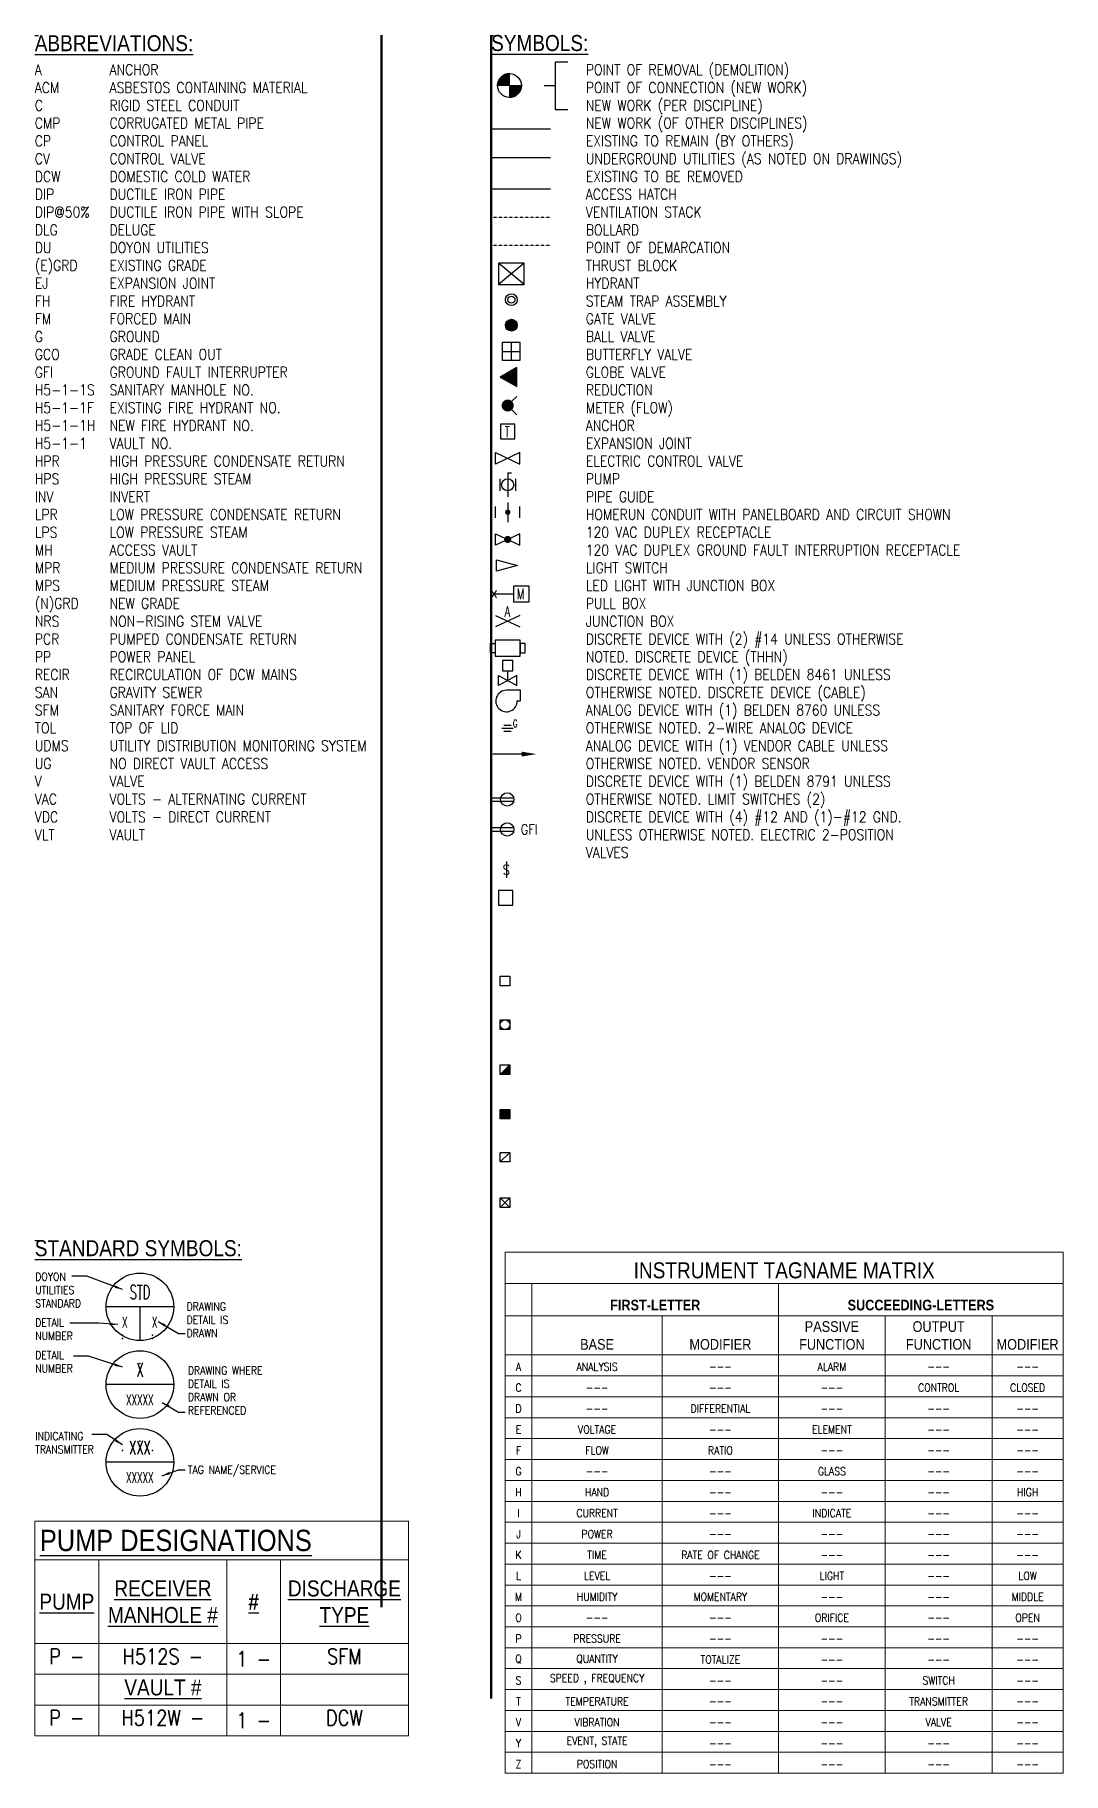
# Model space of a CAD drawing. Header units: inches. Extents: x 56 to 1835, y -627 to 575.
# Drawn here: x 56 to 634, y -492 to 486 of the extents above; entities that cross this region are included whole.
import ezdxf
from ezdxf.enums import TextEntityAlignment as Align

# ---------------------------------------------------------------- set-up
doc = ezdxf.new("R2010")
doc.units = ezdxf.units.IN
doc.header["$LTSCALE"] = 0.5
doc.header["$MEASUREMENT"] = 0
doc.linetypes.add('DEMO', pattern=[0.078125, 0.03125, -0.046875])
doc.linetypes.add('HIDDEN2', pattern=[0.1875, 0.125, -0.0625])
doc.layers.get('0').update_dxf_attribs({"lineweight": 18})
doc.layers.get('Defpoints').update_dxf_attribs({"color": 251, "lineweight": 140})
for name, color, linetype in [('TITLES', 111, 'Continuous'), ('TITLES @ 1', 111, 'Continuous'), ('TITLES @ 48', 111, 'Continuous')]:
    doc.layers.add(name, color=color, linetype=linetype)
doc.styles.add('Note', font='romans.shx', dxfattribs={"width": 0.85})
doc.styles.add('RomanS', font='romans.shx', dxfattribs={"width": 0.85})
doc.styles.get("Standard").update_dxf_attribs({"font": 'romans.shx', "width": 0.85})
doc.dimstyles.get("Standard").update_dxf_attribs({"dimtxt": 0.18, "dimasz": 0.18, "dimexe": 0.18, "dimexo": 0.0625, "dimgap": 0.09, "dimtad": 0, "dimtih": 1, "dimtoh": 1, "dimdec": 4, "dimzin": 0, "dimdsep": 46, "dimtxsty": 'Standard', "dimcen": 0.09, "dimadec": 0, "dimazin": 0, "dimtfac": 1, "dimtdec": 4, "dimtofl": 0, "dimtmove": 0, "dimatfit": 3, "dimfxl": 1, "dimtolj": 1, "dimtzin": 0, "dimarcsym": 0})

# ---------------------------------------------------------------- blocks, each defined once
blk = doc.blocks.new('TARGET')
at = {"color": 0}
for p, q in [((-5, 0.22), (-0.22, 5)), ((-4.86, 0), (-5, 0.14)), ((-4.51, 0), (-4.98, 0.47)), ((-4.96, 0.6), (-0.6, 4.96)), ((-4.15, 0), (-4.94, 0.79)), ((-4.89, 1.03), (-1.03, 4.89)), ((-3.8, 0), (-4.88, 1.08)), ((-4.86, 0), (0, 4.86)), ((-3.45, 0), (-4.81, 1.36)), ((-4.77, 1.5), (-1.5, 4.77)), ((-3.09, 0), (-4.73, 1.63)), ((-2.74, 0), (-4.63, 1.89)), ((-4.55, 2.08), (-2.08, 4.55)), ((-2.38, 0), (-4.52, 2.14)), ((-4.5, 0), (0, 4.5)), ((-2.03, 0), (-4.4, 2.37)), ((-1.68, 0), (-4.27, 2.6)), ((-4.15, 0), (0, 4.15)), ((-1.32, 0), (-4.14, 2.81)), ((-4.06, 2.92), (-2.92, 4.06)), ((-0.97, 0), (-3.99, 3.02)), ((-0.62, 0), (-3.83, 3.21)), ((-3.8, 0), (0, 3.8)), ((-0.26, 0), (-3.66, 3.4)), ((0, 0.09), (-3.49, 3.58)), ((-3.44, 0), (0, 3.44)), ((0, 0.44), (-3.31, 3.75)), ((0, 0.8), (-3.11, 3.91)), ((-3.09, 0), (0, 3.09)), ((0, 1.15), (-2.91, 4.06)), ((-2.74, 0), (0, 2.74)), ((0, 1.5), (-2.7, 4.21)), ((0, 1.86), (-2.48, 4.34)), ((-2.38, 0), (0, 2.38)), ((0, 2.21), (-2.25, 4.46)), ((-2.03, 0), (0, 2.03)), ((0, 2.57), (-2.01, 4.58)), ((0, 2.92), (-1.76, 4.68)), ((-1.68, 0), (0, 1.68)), ((0, 3.27), (-1.5, 4.77)), ((-1.32, 0), (0, 1.32)), ((0, 3.63), (-1.22, 4.85)), ((-0.97, 0), (0, 0.97)), ((0, 3.98), (-0.93, 4.91)), ((0, 4.33), (-0.63, 4.96)), ((-0.62, 0), (0, 0.62)), ((0, 4.69), (-0.3, 4.99)), ((-0.26, 0), (0, 0.26)), ((0, -4.69), (4.69, 0)), ((0, -4.33), (4.33, 0)), ((0, -3.98), (3.98, 0)), ((0, -3.63), (3.63, 0)), ((0, -3.27), (3.27, 0)), ((0, -2.92), (2.92, 0)), ((0, -2.57), (2.57, 0)), ((0, -2.21), (2.21, 0)), ((0, -1.86), (1.86, 0)), ((0, -1.51), (1.51, 0)), ((0, -1.15), (1.15, 0)), ((0, -0.8), (0.8, 0)), ((0, -0.44), (0.44, 0)), ((0, -0.09), (0.09, 0)), ((3.58, -3.49), (0.09, 0)), ((3.75, -3.31), (0.44, 0)), ((3.91, -3.11), (0.8, 0)), ((4.06, -2.91), (1.15, 0)), ((4.21, -2.7), (1.5, 0)), ((4.34, -2.48), (1.86, 0)), ((4.46, -2.25), (2.21, 0)), ((4.58, -2.01), (2.57, 0)), ((4.68, -1.76), (2.92, 0)), ((4.77, -1.5), (3.27, 0)), ((4.85, -1.22), (3.63, 0)), ((4.91, -0.93), (3.98, 0)), ((4.96, -0.63), (4.33, 0)), ((4.99, -0.3), (4.69, 0)), ((3.4, -3.66), (0, -0.26)), ((3.21, -3.83), (0, -0.62)), ((3.02, -3.99), (0, -0.97)), ((2.81, -4.14), (0, -1.32)), ((2.6, -4.27), (0, -1.68)), ((2.37, -4.4), (0, -2.03)), ((2.14, -4.52), (0, -2.38)), ((1.89, -4.63), (0, -2.74)), ((1.63, -4.73), (0, -3.09)), ((1.36, -4.81), (0, -3.45)), ((1.08, -4.88), (0, -3.8)), ((0.79, -4.94), (0, -4.15)), ((0.47, -4.98), (0, -4.51)), ((0.14, -5), (0, -4.86)), ((0.04, -5), (5, -0.04)), ((0.41, -4.98), (4.98, -0.41)), ((0.82, -4.93), (4.93, -0.82)), ((1.26, -4.84), (4.84, -1.26)), ((1.78, -4.67), (4.67, -1.78)), ((2.45, -4.36), (4.36, -2.45))]:
    blk.add_line(p, q, dxfattribs=at)
for q in [(-5, 0), (0, 5), (0, -5), (5, 0)]:
    blk.add_line((0, 0), q)
blk.add_circle((0, 0), 5)
for start, end in [(90, 180), (270, 0)]:
    blk.add_arc((0, 0), 5, start, end)
blk = doc.blocks.new('Pt of Demarcation')
at = {"layer": 'TITLES'}
for p, q in [((-5, 0), (5, 0)), ((0, 5), (0, -5))]:
    blk.add_line(p, q, dxfattribs=at)
blk.add_lwpolyline([(-5, 5), (-5, -5), (5, -5), (5, 5)], close=True, dxfattribs=at)
for points in [[(-5, 5), (0, 0), (-5, 0), (-5, 5)], [(-5, 5), (0, 0), (0, 5), (-5, 5)], [(5, -5), (0, 0), (0, -5), (5, -5)], [(5, -5), (0, 0), (5, 0), (5, -5)]]:
    blk.add_solid(points, dxfattribs=at)
blk = doc.blocks.new('*U151')
at = {"layer": 'TITLES @ 1', "insert": (56.28, 485.7), "char_height": 0.1875, "width": 1.3444, "attachment_point": 1, "style": 'RomanS'}
blk.add_mtext('{\\fArial|b0|i0|c0|p34;\\LABBREVIATIONS:}', dxfattribs=at)
at = {"layer": 'TITLES @ 48', "insert": (56.28, 485.7), "char_height": 9, "width": 64.5333, "attachment_point": 1, "style": 'RomanS'}
blk.add_mtext('{\\fArial|b0|i0|c0|p34;\\LABBREVIATIONS:}', dxfattribs=at)
blk = doc.blocks.new('*U152')
at = {"layer": 'TITLES @ 1', "insert": (312.73, 485.81), "char_height": 0.1875, "width": 3.2381, "attachment_point": 1, "style": 'RomanS'}
blk.add_mtext('{\\fArial|b0|i0|c0|p34;\\LSYMBOLS:}', dxfattribs=at)
at = {"layer": 'TITLES @ 48', "insert": (312.73, 485.81), "char_height": 9, "width": 155.4302, "attachment_point": 1, "style": 'RomanS'}
blk.add_mtext('{\\fArial|b0|i0|c0|p34;\\LSYMBOLS:}', dxfattribs=at)
blk = doc.blocks.new('*U153')
at = {"layer": 'TITLES @ 1', "insert": (56.28, -191.84), "char_height": 0.1875, "width": 4.7996, "attachment_point": 1, "style": 'RomanS'}
blk.add_mtext('{\\fArial|b0|i0|c0|p34;\\LSTANDARD SYMBOLS:}', dxfattribs=at)
at = {"layer": 'TITLES @ 48', "insert": (56.28, -191.84), "char_height": 9, "width": 230.3811, "attachment_point": 1, "style": 'RomanS'}
blk.add_mtext('{\\fArial|b0|i0|c0|p34;\\LSTANDARD SYMBOLS:}', dxfattribs=at)
blk = doc.blocks.new('thrstblk')
blk.add_lwpolyline([(28.4, -49.2), (0, 0), (-28.4, -49.2)], close=True)
blk.add_solid([(-28.4, -49.2), (28.4, -49.2), (0, 0), (28.4, -49.2)])
blk = doc.blocks.new('fh')
for p, q in [((13, 12.7), (27.7, 27.5)), ((13, -13.1), (27.8, -27.8))]:
    blk.add_line(p, q)
at = {"const_width": 18}
blk.add_lwpolyline([(-9, 0, 1), (9, 0, 1)], format="xyb", close=True, dxfattribs=at)
blk = doc.blocks.new('*T114')
at = {"layer": 'TITLES', "color": 0, "linetype": 'ByBlock', "lineweight": -2}
for p, q in [((0, 0), (313.61, 0)), ((0, 0), (0, -293.04)), ((313.61, 0), (313.61, -293.04)), ((0, -17.76), (313.61, -17.76)), ((15, -17.76), (15, -293.04)), ((153.61, -17.76), (153.61, -293.04)), ((0, -35.76), (313.61, -35.76)), ((88.31, -35.76), (88.31, -293.04)), ((213.61, -35.76), (213.61, -293.04)), ((273.61, -35.76), (273.61, -293.04)), ((0, -57.84), (313.61, -57.84)), ((0, -69.6), (313.61, -69.6)), ((0, -81.36), (313.61, -81.36)), ((0, -93.12), (313.61, -93.12)), ((0, -104.88), (313.61, -104.88)), ((0, -116.64), (313.61, -116.64)), ((0, -128.4), (313.61, -128.4)), ((0, -140.16), (313.61, -140.16)), ((0, -151.92), (313.61, -151.92)), ((0, -163.68), (313.61, -163.68)), ((0, -175.44), (313.61, -175.44)), ((0, -187.2), (313.61, -187.2)), ((0, -198.96), (313.61, -198.96)), ((0, -210.72), (313.61, -210.72)), ((0, -222.48), (313.61, -222.48)), ((0, -234.24), (313.61, -234.24)), ((0, -246), (313.61, -246)), ((0, -257.76), (313.61, -257.76)), ((0, -269.52), (313.61, -269.52)), ((0, -281.28), (313.61, -281.28)), ((0, -293.04), (313.61, -293.04))]:
    blk.add_line(p, q, dxfattribs=at)
at = {"layer": 'TITLES', "color": 0, "attachment_point": 8, "style": 'RomanS'}
for s, insert, char_height, width in [('{\\fArial|b0|i0|c0|p34;\\C7;INSTRUMENT TAGNAME MATRIX}', (156.81, -14.88), 9, 307.8533), ('{\\fArial|b1|i0|c0|p34;\\C7;FIRST-LETTER}', (84.31, -32.88), 6, 132.8533), ('{\\fArial|b1|i0|c0|p34;\\C7;SUCCEEDING-LETTERS}', (233.61, -32.88), 6, 154.24), ('{\\fCalibri|b1|i0|c0;\\C7;', (7.5, -32.88), 0.1389, 9.24), ('{\\fArial|b0|i0|c0|p34;\\C7;PASSIVE FUNCTION}', (183.61, -54.96), 6, 54.24), ('{\\fArial|b0|i0|c0|p34;\\C7;OUTPUT FUNCTION}', (243.61, -54.96), 6, 54.24), ('{\\fArial|b0|i0|c0|p34;\\C7;BASE}', (51.65, -54.96), 6, 67.5467), ('{\\fArial|b0|i0|c0|p34;\\C7;MODIFIER}', (120.96, -54.96), 6, 59.5467), ('{\\fArial|b0|i0|c0|p34;\\C7;MODIFIER}', (293.61, -54.96), 6, 34.24), ('{\\C7;A}', (7.5, -66.72), 4.5, 9.24), ('ANALYSIS', (51.65, -66.72), 4.5, 67.5467), ('---', (120.96, -66.72), 4.5, 59.5467), ('ALARM', (183.61, -66.72), 4.5, 54.24), ('---', (243.61, -66.72), 4.5, 54.24), ('---', (293.61, -66.72), 4.5, 34.24), ('{\\C7;C}', (7.5, -78.48), 4.5, 9.24), ('---', (51.65, -78.48), 4.5, 67.5467), ('---', (120.96, -78.48), 4.5, 59.5467), ('---', (183.61, -78.48), 4.5, 54.24), ('CONTROL', (243.61, -78.48), 4.5, 54.24), ('CLOSED', (293.61, -78.48), 4.5, 34.24), ('{\\C7;D}', (7.5, -90.24), 4.5, 9.24), ('DIFFERENTIAL', (120.96, -90.24), 4.5, 59.5467), ('{\\C7;E}', (7.5, -102), 4.5, 9.24), ('VOLTAGE', (51.65, -102), 4.5, 67.5467), ('---', (51.65, -90.24), 4.5, 67.5467), ('ELEMENT', (183.61, -102), 4.5, 54.24), ('---', (183.61, -90.24), 4.5, 54.24), ('---', (243.61, -90.24), 4.5, 54.24), ('---', (293.61, -90.24), 4.5, 34.24), ('---', (120.96, -102), 4.5, 59.5467), ('---', (243.61, -102), 4.5, 54.24), ('---', (293.61, -102), 4.5, 34.24), ('{\\C7;F}', (7.5, -113.76), 4.5, 9.24), ('FLOW', (51.65, -113.76), 4.5, 67.5467), ('RATIO', (120.96, -113.76), 4.5, 59.5467), ('---', (183.61, -113.76), 4.5, 54.24), ('---', (243.61, -113.76), 4.5, 54.24), ('---', (293.61, -113.76), 4.5, 34.24), ('{\\C7;G}', (7.5, -125.52), 4.5, 9.24), ('---', (51.65, -125.52), 4.5, 67.5467), ('---', (120.96, -125.52), 4.5, 59.5467), ('GLASS', (183.61, -125.52), 4.5, 54.24), ('---', (243.61, -125.52), 4.5, 54.24), ('---', (293.61, -125.52), 4.5, 34.24), ('{\\C7;H}', (7.5, -137.28), 4.5, 9.24), ('HAND', (51.65, -137.28), 4.5, 67.5467), ('---', (120.96, -137.28), 4.5, 59.5467), ('---', (183.61, -137.28), 4.5, 54.24), ('---', (243.61, -137.28), 4.5, 54.24), ('HIGH', (293.61, -137.28), 4.5, 34.24), ('{\\C7;I}', (7.5, -149.04), 4.5, 9.24), ('CURRENT', (51.65, -149.04), 4.5, 67.5467), ('INDICATE', (183.61, -149.04), 4.5, 54.24), ('{\\C7;J}', (7.5, -160.8), 4.5, 9.24), ('POWER', (51.65, -160.8), 4.5, 67.5467), ('---', (120.96, -149.04), 4.5, 59.5467), ('---', (243.61, -149.04), 4.5, 54.24), ('---', (293.61, -149.04), 4.5, 34.24), ('---', (120.96, -160.8), 4.5, 59.5467), ('---', (183.61, -160.8), 4.5, 54.24), ('---', (243.61, -160.8), 4.5, 54.24), ('---', (293.61, -160.8), 4.5, 34.24), ('{\\C7;K}', (7.5, -172.56), 4.5, 9.24), ('TIME', (51.65, -172.56), 4.5, 67.5467), ('RATE OF CHANGE', (120.96, -172.56), 4.5, 59.5467), ('---', (183.61, -172.56), 4.5, 54.24), ('---', (243.61, -172.56), 4.5, 54.24), ('---', (293.61, -172.56), 4.5, 34.24), ('{\\C7;L}', (7.5, -184.32), 4.5, 9.24), ('LEVEL', (51.65, -184.32), 4.5, 67.5467), ('---', (120.96, -184.32), 4.5, 59.5467), ('LIGHT', (183.61, -184.32), 4.5, 54.24), ('---', (243.61, -184.32), 4.5, 54.24), ('LOW', (293.61, -184.32), 4.5, 34.24), ('{\\C7;M}', (7.5, -196.08), 4.5, 9.24), ('HUMIDITY', (51.65, -196.08), 4.5, 67.5467), ('MOMENTARY', (120.96, -196.08), 4.5, 59.5467), ('---', (183.61, -196.08), 4.5, 54.24), ('---', (243.61, -196.08), 4.5, 54.24), ('MIDDLE', (293.61, -196.08), 4.5, 34.24), ('{\\C7;O}', (7.5, -207.84), 4.5, 9.24), ('ORIFICE', (183.61, -207.84), 4.5, 54.24), ('OPEN', (293.61, -207.84), 4.5, 34.24), ('---', (51.65, -207.84), 4.5, 67.5467), ('---', (120.96, -207.84), 4.5, 59.5467), ('---', (243.61, -207.84), 4.5, 54.24), ('{\\C7;P}', (7.5, -219.6), 4.5, 9.24), ('PRESSURE', (51.65, -219.6), 4.5, 67.5467), ('---', (120.96, -219.6), 4.5, 59.5467), ('---', (183.61, -219.6), 4.5, 54.24), ('---', (243.61, -219.6), 4.5, 54.24), ('---', (293.61, -219.6), 4.5, 34.24), ('{\\C7;Q}', (7.5, -231.36), 4.5, 9.24), ('QUANTITY', (51.65, -231.36), 4.5, 67.5467), ('TOTALIZE', (120.96, -231.36), 4.5, 59.5467), ('---', (183.61, -231.36), 4.5, 54.24), ('---', (243.61, -231.36), 4.5, 54.24), ('---', (293.61, -231.36), 4.5, 34.24), ('{\\C7;S}', (7.5, -243.12), 4.5, 9.24), ('SPEED , FREQUENCY', (51.65, -243.12), 4.5, 67.5467), ('---', (120.96, -243.12), 4.5, 59.5467), ('---', (183.61, -243.12), 4.5, 54.24), ('SWITCH', (243.61, -243.12), 4.5, 54.24), ('---', (293.61, -243.12), 4.5, 34.24), ('{\\C7;T}', (7.5, -254.88), 4.5, 9.24), ('TEMPERATURE', (51.65, -254.88), 4.5, 67.5467), ('---', (120.96, -254.88), 4.5, 59.5467), ('---', (183.61, -254.88), 4.5, 54.24), ('TRANSMITTER', (243.61, -254.88), 4.5, 54.24), ('---', (293.61, -254.88), 4.5, 34.24), ('{\\C7;V}', (7.5, -266.64), 4.5, 9.24), ('VIBRATION', (51.65, -266.64), 4.5, 67.5467), ('VALVE', (243.61, -266.64), 4.5, 54.24), ('EVENT, STATE', (51.65, -278.4), 4.5, 67.5467), ('---', (120.96, -266.64), 4.5, 59.5467), ('---', (183.61, -266.64), 4.5, 54.24), ('---', (293.61, -266.64), 4.5, 34.24), ('{\\C7;Y}', (7.5, -278.4), 4.5, 9.24), ('---', (120.96, -278.4), 4.5, 59.5467), ('---', (183.61, -278.4), 4.5, 54.24), ('---', (243.61, -278.4), 4.5, 54.24), ('---', (293.61, -278.4), 4.5, 34.24), ('{\\C7;Z}', (7.5, -290.16), 4.5, 9.24), ('POSITION', (51.65, -290.16), 4.5, 67.5467), ('---', (120.96, -290.16), 4.5, 59.5467), ('---', (183.61, -290.16), 4.5, 54.24), ('---', (243.61, -290.16), 4.5, 54.24), ('---', (293.61, -290.16), 4.5, 34.24)]:
    blk.add_mtext(s, dxfattribs=dict(at, insert=insert, char_height=char_height, width=width))
blk = doc.blocks.new('*U115')
at = {"layer": 'TITLES', "color": 111, "linetype": 'Continuous', "lineweight": -3}
blk.add_line((0, 9.14), (0, 0), dxfattribs=at)
at = {"layer": 'TITLES', "color": 111, "linetype": 'Continuous', "lineweight": -3, "style": 'Note', "width": 0.85}
blk.add_text('S', height=5.45, rotation=180, dxfattribs=at).set_placement((0, 4.57), align=Align.MIDDLE)
blk = doc.blocks.new('*T117')
at = {"layer": 'Defpoints', "color": 8, "linetype": 'ByBlock', "lineweight": 0}
for p, q in [((0, 0), (210, 0)), ((0, 0), (0, -120.63)), ((210, 0), (210, -120.63)), ((0, -21.76), (210, -21.76)), ((36, -21.76), (36, -120.63)), ((108, -21.76), (108, -120.63)), ((138, -21.76), (138, -120.63)), ((0, -68.79), (210, -68.79)), ((0, -86.07), (210, -86.07)), ((0, -103.35), (210, -103.35)), ((0, -120.63), (210, -120.63))]:
    blk.add_line(p, q, dxfattribs=at)
at = {"layer": 'TITLES', "color": 0, "style": 'RomanS'}
for s, insert, char_height, width, attachment_point in [('{\\fArial|b0|i0|c0|p34;\\LPUMP DESIGNATIONS}', (2.88, -10.88), 12, 204.24, 4), ('{\\fArial|b0|i0|c0|p34;\\LRECEIVER MANHOLE #}', (72, -45.28), 9, 66.24, 5), ('{\\fArial|b0|i0|c0|p34;\\LDISCHARGE TYPE}', (174, -45.28), 9, 66.24, 5), ('{\\fArial|b0|i0|c0|p34;\\LPUMP}', (18, -45.28), 9, 30.24, 5), ('{\\fArial|b1|i0|c0|p34;\\L#}', (123, -45.28), 9, 24.24, 5), ('P -', (18, -71.67), 8.64, 30.24, 2), ('H512S -', (72, -71.67), 8.64, 66.24, 2), ('1 -', (123, -77.43), 8.64, 24.24, 5), ('SFM', (174, -71.67), 8.64, 66.24, 2), ('{\\fArial|b0|i0|c0|p34;\\LVAULT #}', (72, -88.95), 9, 66.24, 2), ('P -', (18, -106.23), 8.64, 30.24, 2), ('H512W -', (72, -106.23), 8.64, 66.24, 2), ('DCW', (174, -106.23), 8.64, 66.24, 2), ('1 -', (123, -111.99), 8.64, 24.24, 5)]:
    blk.add_mtext(s, dxfattribs=dict(at, insert=insert, char_height=char_height, width=width, attachment_point=attachment_point))

msp = doc.modelspace()

# ---------------------------------------------------------------- hatches: boundary and pattern name
at = {"layer": 'TITLES'}
for points in [[(320.8, 322.64, 1), (327.46, 322.64, 1)], [(323.2, -93.27), (317.87, -98.61), (323.2, -98.61)], [(323.2, -118.27), (317.87, -123.61), (323.2, -123.61)], [(323.2, -118.27), (317.87, -123.61), (317.87, -118.27)]]:
    msp.add_hatch(color=256, dxfattribs=at).paths.add_polyline_path(points)

# ---------------------------------------------------------------- linework, layer by layer
at = {"layer": 'Defpoints'}
for p, q in [((251.09, -398.14), (251.09, 485.81)), ((312.73, -449.55), (312.73, 485.81))]:
    msp.add_line(p, q, dxfattribs=at)
at = {"layer": 'TITLES'}
for p, q in [((355.77, 470.6), (348.79, 470.6)), ((348.79, 470.6), (348.79, 443.92)), ((348.79, 457.26), (342.62, 457.26)), ((348.79, 443.92), (355.77, 443.92)), ((331.33, 357.52), (316.93, 345.52)), ((331.33, 345.52), (316.93, 357.52)), ((317.59, 236.32), (317.59, 229.53)), ((322.04, 239.71), (322.04, 226.14)), ((322.04, 239.71), (324.23, 239.71)), ((326.49, 236.32), (326.49, 229.53)), ((315.18, 214.28), (315.18, 220.74)), ((322.09, 223.03), (322.09, 211.94)), ((328.9, 214.28), (328.9, 220.74)), ((315.69, 184.33), (315.69, 190.79)), ((315.69, 190.79), (327.56, 187.56)), ((327.56, 187.56), (315.69, 184.33)), ((325.25, 171.43), (314.68, 171.43)), ((322.04, 123.17), (322.04, 128.28)), ((329.98, 81.46), (313.69, 81.46)), ((323.2, -93.27), (317.87, -98.61)), ((317.87, -147.82), (323.2, -142.49)), ((317.87, -173.39), (323.2, -168.06)), ((323.2, -173.39), (317.87, -168.06))]:
    msp.add_line(p, q, dxfattribs=at)
at = {"layer": 'TITLES', "color": 111}
msp.add_line((346.16, 432.87), (312.73, 432.87), dxfattribs=at)
at = {"layer": 'TITLES', "color": 254}
msp.add_line((346.16, 416.73), (312.73, 416.73), dxfattribs=at)
at = {"layer": 'TITLES', "color": 253}
msp.add_line((346.16, 399.22), (312.73, 399.22), dxfattribs=at)
at = {"layer": 'TITLES', "color": 111, "linetype": 'HIDDEN2'}
msp.add_line((346.16, 383.11), (312.73, 383.11), dxfattribs=at)
at = {"layer": 'TITLES', "color": 111, "linetype": 'DEMO'}
msp.add_line((346.16, 367.51), (312.73, 367.51), dxfattribs=at)
at = {"layer": 'TITLES', "color": 111, "linetype": 'Continuous', "lineweight": -3}
for p, q in [((312.81, 56.97), (325.43, 56.97)), ((312.81, 54.97), (325.43, 54.97)), ((312.81, 40.13), (325.43, 40.13)), ((312.81, 38.13), (325.43, 38.13))]:
    msp.add_line(p, q, dxfattribs=at)
at = {"layer": 'TITLES', "linetype": 'Continuous'}
for p, q in [((134.37, -229.3), (96.34, -229.3)), ((115.36, -229.3), (115.36, -248.31)), ((134.37, -273.02), (96.34, -273.02)), ((134.37, -316.73), (96.34, -316.73))]:
    msp.add_line(p, q, dxfattribs=at)
at = {"layer": 'TITLES'}
for points in [[(316.93, 345.52), (331.33, 345.52), (331.33, 357.52), (316.93, 357.52)], [(326.13, 258.77), (326.13, 266.94), (317.95, 266.94), (317.95, 258.77)], [(328.9, 244.52), (328.9, 250.98), (315.18, 244.52), (315.18, 250.98)], [(328.9, 198.97), (328.9, 205.42), (315.18, 198.97), (315.18, 205.42)], [(334.04, 167.03), (334.04, 175.82), (325.25, 175.82), (325.25, 167.03)], [(314.93, 138.45), (312.3, 138.45), (312.3, 143.58), (314.93, 143.58)], [(314.93, 136.54), (329.15, 136.54), (329.15, 145.49), (314.93, 145.49)], [(329.15, 138.45), (331.78, 138.45), (331.78, 143.58), (329.15, 143.58)], [(324.98, 128.28), (324.98, 134.16), (319.1, 134.16), (319.1, 128.28)], [(327.19, 119.97), (327.19, 125.59), (316.89, 119.97), (316.89, 125.59)], [(324.96, -3.42), (324.96, 4.75), (316.79, 4.75), (316.79, -3.42)], [(323.2, -43.46), (323.2, -48.8), (317.87, -48.8), (317.87, -43.46)], [(323.2, -68.01), (323.2, -73.34), (317.87, -73.34), (317.87, -68.01)], [(323.2, -93.27), (323.2, -98.61), (317.87, -98.61), (317.87, -93.27)], [(323.2, -118.27), (323.2, -123.61), (317.87, -123.61), (317.87, -118.27)], [(323.2, -142.49), (323.2, -147.82), (317.87, -147.82), (317.87, -142.49)], [(323.2, -168.06), (323.2, -173.39), (317.87, -173.39), (317.87, -168.06)]]:
    msp.add_lwpolyline(points, close=True, dxfattribs=at)
for points, const_width in [([(321.34, 217.48, 1), (322.84, 217.48, 1)], 1.5), ([(321.04, 202.2, 1), (323.04, 202.2, 1)], 2)]:
    msp.add_lwpolyline(points, format="xyb", close=True, dxfattribs=dict(at, const_width=const_width))
for points in [[(328.9, 159.45), (315.18, 152.99)], [(315.18, 159.45), (328.9, 152.99)], [(319.82, 97.75), (324.01, 97.75)], [(318.77, 96.02), (325.05, 96.02)], [(319.82, 94.29), (324.01, 94.29)]]:
    msp.add_lwpolyline(points, dxfattribs=at)
msp.add_lwpolyline([(327.44, 111.34), (329.24, 111.34), (329.24, 117.38), (321.4, 117.38, 2.414214), (327.44, 111.34, -2.52939)], format="xyb", dxfattribs=at)
for centre, radius in [((324.13, 336.97), 3.33), ((324.13, 336.97), 2), ((324.13, 322.64), 3.33), ((322.04, 232.93), 3.39), ((320.54, -70.67), 2.67)]:
    msp.add_circle(centre, radius, dxfattribs=at)
at = {"layer": 'TITLES', "color": 111, "linetype": 'Continuous', "lineweight": -3}
for centre in [(321.81, 55.97), (321.81, 39.13)]:
    msp.add_circle(centre, 3.75, dxfattribs=at)
at = {"layer": 'TITLES', "linetype": 'Continuous'}
for centre in [(115.36, -229.3), (115.36, -273.02), (115.36, -316.73)]:
    msp.add_circle(centre, 19.01, dxfattribs=at)
at = {"layer": 'TITLES', "color": 250}
for p in [(115.36, -225.01), (105.48, -245.31), (105.48, -247.19), (122.39, -245.31), (122.39, -247.19), (115.36, -261.08), (105.48, -310.09), (115.36, -304.79), (122.39, -310.09)]:
    msp.add_point(p, dxfattribs=at)
at = {"layer": 'TITLES'}
msp.add_solid([(329.98, 82.82), (338.12, 81.47), (329.98, 80.11)], dxfattribs=at)

# ---------------------------------------------------------------- block references
for name, p in [('*T114', (320.64, -198.52)), ('*T117', (56.28, -349.86))]:
    msp.add_blockref(name, p)
for name, p in [('*U151', (0, 0)), ('*U152', (0, 0)), ('Pt of Demarcation', (324.02, 307.91)), ('*U153', (0, 0))]:
    msp.add_blockref(name, p, dxfattribs=at)
for name, p, xscale, yscale, zscale in [('TARGET', (323.06, 457.41), 1.333333333333333, 1.333333333333333, 1.333333333333333), ('fh', (322.03, 277.48), 0.1875, 0.1875, 0.1875)]:
    msp.add_blockref(name, p, dxfattribs=dict(at, xscale=xscale, yscale=yscale, zscale=zscale))
at = {"layer": 'TITLES', "xscale": 0.1875, "yscale": 0.1875, "zscale": 0.1875, "rotation": 90}
msp.add_blockref('thrstblk', (317.9, 293.47), dxfattribs=at)
at = {"layer": 'TITLES', "color": 111, "linetype": 'Continuous', "lineweight": -3}
msp.add_blockref('*U115', (321.32, 11.92), dxfattribs=at)

# ---------------------------------------------------------------- texts
at = {"layer": 'TITLES', "style": 'RomanS', "width": 0.7}
for s, height, p in [('T', 6, (320.36, 259.69)), ('M', 6, (327.16, 168.54)), ('A', 6, (320.23, 158.72)), ('G', 4, (325, 96.67))]:
    msp.add_text(s, height=height, dxfattribs=at).set_placement(p)
at = {"layer": 'TITLES', "style": 'RomanS'}
msp.add_text('x', height=6, dxfattribs=at).set_placement((312.25, 169.42))
at = {"layer": 'TITLES', "color": 111, "linetype": 'Continuous', "lineweight": -3, "style": 'Note', "width": 0.85}
msp.add_text('GFI', height=5.625, dxfattribs=at).set_placement((334.13, 39.13), align=Align.MIDDLE)
at = {"layer": 'TITLES', "style": 'RomanS', "width": 0.6}
for s, height, p in [('STD', 7.8, (115.37, -224.95)), ('X', 6, (106.89, -240.86)), ('X', 6, (123.63, -240.86)), ('X', 7.8, (115.37, -268.66)), ('XXXXX', 6, (115.33, -284.58)), ('XXX', 7.8, (115.37, -312.38)), ('XXXXX', 6, (115.33, -328.29))]:
    msp.add_text(s, height=height, dxfattribs=at).set_placement(p, align=Align.CENTER)
at = {"layer": 'TITLES', "attachment_point": 1, "style": 'RomanS'}
for s, insert, char_height, width in [('\\pi-48,l48,t18,42;A^I^IANCHOR\\P\\pi-42,l42;ACM^I^IASBESTOS CONTAINING MATERIAL{\\H1.8333x; }\\PC^I^IRIGID STEEL CONDUIT{\\H1.5556x; }\\P\\pt42;CMP ^ICORRUGATED METAL PIPE{\\H1.6481x; }\\P\\pt18,42;CP^I^ICONTROL PANEL{\\H1.6173x; }\\PCV ^I^ICONTROL VALVE{\\H1.6276x; }\\PDCW^I^IDOMESTIC COLD WATER{\\H1.6241x; }\\PDIP^I^IDUCTILE IRON PIPE{\\H1.6253x; }\\P\\pt42;DIP@50%^IDUCTILE IRON PIPE WITH SLOPE{\\H1.6249x; }\\P\\pt18,42;DLG^I^IDELUGE{\\H1.625x; }\\PDU^I^IDOYON UTILITIES{\\H1.625x; }\\P\\pt42;(E)GRD^IEXISTING GRADE{\\H1.8155x; }\\P\\pt18,42;EJ^I^IEXPANSION JOINT{\\H1.5615x; }\\PFH^I^IFIRE HYDRANT{\\H1.6462x; }\\PFM^I^IFORCED MAIN{\\H1.6179x; }\\PG^I^IGROUND{\\H1.6273x; }\\PGCO^I^IGRADE CLEAN OUT{\\H1.6242x; }\\PGFI^I^IGROUND FAULT INTERRUPTER{\\H1.6253x; }\\P\\pt42;H5-1-1S^ISANITARY MANHOLE NO.{\\H1.6249x; }\\PH5-1-1F^IEXISTING FIRE HYDRANT NO.{\\H1.625x; }\\PH5-1-1H^INEW FIRE HYDRANT NO.{\\H1.625x; }\\PH5-1-1^IVAULT NO.{\\H1.625x; }\\P\\pt18,42;HPR^I^IHIGH PRESSURE CONDENSATE RETURN{\\H1.625x; }\\PHPS^I^IHIGH PRESSURE STEAM{\\H1.625x; }\\PINV^I^IINVERT{\\H1.625x; }\\PLPR^I^ILOW PRESSURE CONDENSATE RETURN{\\H1.625x; }\\PLPS^I^ILOW PRESSURE STEAM{\\H1.625x; }\\PMH^I^IACCESS VAULT{\\H1.625x; }\\PMPR^I^IMEDIUM PRESSURE CONDENSATE RETURN{\\H1.625x; }\\PMPS^I^IMEDIUM PRESSURE STEAM{\\H1.625x; }\\P\\pt42;(N)GRD^INEW GRADE{\\H1.8155x; }\\P\\pt18,42;NRS^I^INON-RISING STEM VALVE{\\H1.5615x; }\\PPCR^I^IPUMPED CONDENSATE RETURN{\\H1.6462x; }\\PPP^I^IPOWER PANEL{\\H1.6179x; }\\P\\pt42;RECIR^IRECIRCULATION OF DCW MAINS{\\H1.6273x; }\\P\\pt18,42;SAN^I^IGRAVITY SEWER{\\H1.6242x; }\\PSFM^I^ISANITARY FORCE MAIN{\\H1.6253x; }\\PTOL^I^ITOP OF LID{\\H1.6249x; }\\P\\pt42;UDMS^IUTILITY DISTRIBUTION MONITORING SYSTEM{\\H1.625x; }\\P\\pt18,42;UG^I^INO DIRECT VAULT ACCESS{\\H1.625x; }\\PV^I^IVALVE{\\H1.625x; }\\PVAC^I^IVOLTS - ALTERNATING CURRENT{\\H1.625x; }\\PVDC^I^IVOLTS - DIRECT CURRENT{\\H1.625x; }\\PVLT^I^IVAULT{\\H1.625x; }', (56.28, 469.26), 6, 222.5186), ('POINT OF REMOVAL (DEMOLITION)\\PPOINT OF CONNECTION (NEW WORK)\\PNEW WORK (PER DISCIPLINE)\\PNEW WORK (OF OTHER DISCIPLINES)\\PEXISTING TO REMAIN (BY OTHERS)\\PUNDERGROUND UTILITIES (AS NOTED ON DRAWINGS)\\PEXISTING TO BE REMOVED\\PACCESS HATCH\\PVENTILATION STACK\\PBOLLARD\\PPOINT OF DEMARCATION\\PTHRUST BLOCK\\PHYDRANT\\PSTEAM TRAP ASSEMBLY\\PGATE VALVE\\PBALL VALVE\\PBUTTERFLY VALVE\\PGLOBE VALVE\\PREDUCTION\\PMETER (FLOW)\\PANCHOR\\PEXPANSION JOINT\\PELECTRIC CONTROL VALVE\\PPUMP\\PPIPE GUIDE\\PHOMERUN CONDUIT WITH PANELBOARD AND CIRCUIT SHOWN \\P120 VAC DUPLEX RECEPTACLE\\P120 VAC DUPLEX GROUND FAULT INTERRUPTION RECEPTACLE\\PLIGHT SWITCH\\PLED LIGHT WITH JUNCTION BOX \\PPULL BOX\\PJUNCTION BOX   \\P\\pt18;DISCRETE DEVICE WITH (2) #14 UNLESS OTHERWISE NOTED. DISCRETE DEVICE (THHN)\\PDISCRETE DEVICE WITH (1) BELDEN 8461 UNLESS OTHERWISE NOTED. DISCRETE DEVICE (CABLE)\\PANALOG DEVICE WITH (1) BELDEN 8760 UNLESS OTHERWISE NOTED. 2-WIRE ANALOG DEVICE\\PANALOG DEVICE WITH (1) VENDOR CABLE UNLESS OTHERWISE NOTED. VENDOR SENSOR\\PDISCRETE DEVICE WITH (1) BELDEN 8791 UNLESS OTHERWISE NOTED. LIMIT SWITCHES (2)\\PDISCRETE DEVICE WITH (4) #12 AND (1)-#12 GND. UNLESS OTHERWISE NOTED. ELECTRIC 2-POSITION VALVES', (365.95, 469.26), 6, 204.8677), ('DOYON\\PUTILITIES\\PSTANDARD', (56.53, -210.1), 4.5, 43.1433), ('DRAWING\\PDETAIL IS\\PDRAWN', (141.59, -226.86), 4.5, 43.1433), ('DETAIL\\PNUMBER', (56.53, -235.95), 4.5, 43.1433), ('DETAIL\\PNUMBER', (56.53, -254.22), 4.5, 43.1433), ('DRAWING WHERE\\PDETAIL IS\\PDRAWN OR\\PREFERENCED', (142.33, -262.79), 4.5, 68.5838), ('INDICATING TRANSMITTER', (56.53, -299.72), 4.5, 43.1433), ('TAG NAME/SERVICE', (142.29, -318.63), 4.5, 68.5838)]:
    msp.add_mtext(s, dxfattribs=dict(at, insert=insert, char_height=char_height, width=width))

# ---------------------------------------------------------------- leaders
at = {"layer": 'TITLES'}
for points in [[(105.59, -219.54), (85.55, -212.13), (77.04, -212.13)], [(102.89, -239.31), (92.26, -238.46), (75.91, -238.46)], [(125.59, -237.56), (137.08, -244.38), (140.83, -244.38)], [(105.59, -263.25), (86.47, -257.11), (77.96, -257.11)], [(127.82, -283.03), (137.08, -288.48), (140.83, -288.48)], [(105.59, -306.96), (96.81, -301.11), (88.3, -301.11)], [(127.82, -324.31), (137.08, -320.97), (140.83, -320.97)]]:
    msp.add_leader(points, dimstyle='Standard', override={"dimscale": 48, "dimasz": 0.09375, "dimgap": 0.09, "dimtad": 0, "dimclrd": 254}, dxfattribs=at)

doc.saveas('drawing.dxf')
